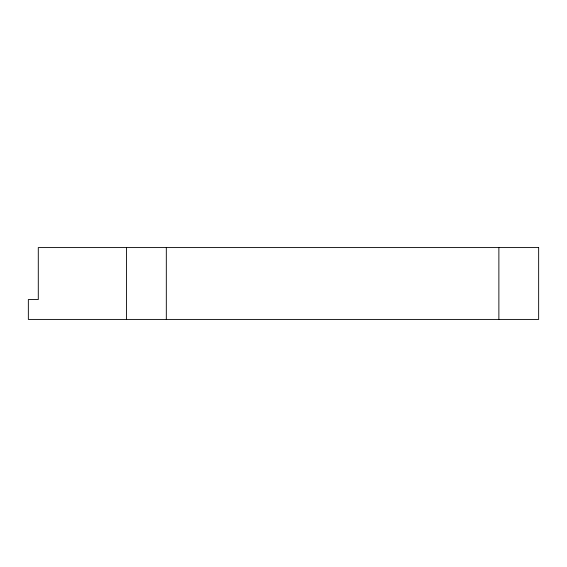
<?xml version="1.0" encoding="UTF-8"?>
<svg xmlns="http://www.w3.org/2000/svg" width="567" height="567" viewBox="0 0 567 567"><rect width="100%" height="100%" fill="white"/><g stroke="black" fill="none" stroke-linecap="round" stroke-linejoin="round"><path stroke-width="0.85" d="M498.875 247.581L498.875 319.419M166.315 247.581L166.315 319.419M126.54 247.581L126.54 319.419M538.65 247.581L38.294 247.581L38.294 299.532L28.35 299.532L28.35 319.419L538.65 319.419L538.65 247.581"/></g></svg>
